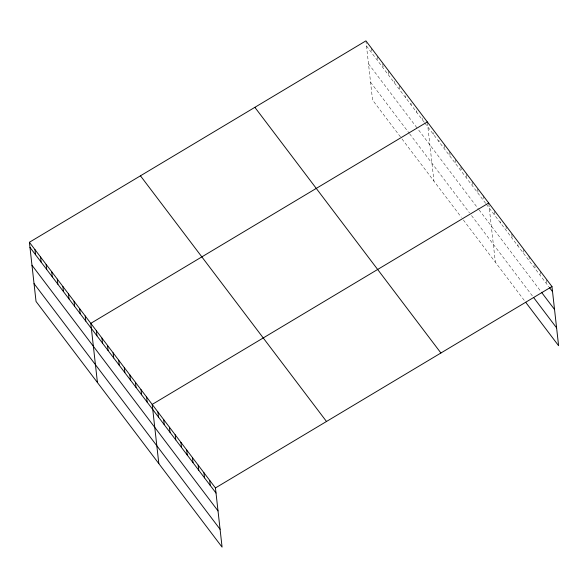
<?xml version="1.0" encoding="UTF-8"?>
<svg xmlns="http://www.w3.org/2000/svg" width="588" height="588" viewBox="0 0 588 588"><rect width="100%" height="100%" fill="white"/><g stroke="black" fill="none" stroke-linecap="round" stroke-linejoin="round"><path stroke-width="0.44" stroke-dasharray="2.94 2.21" d="M366.493 45.982L424.338 122.363M424.845 123.032L485.732 203.426M486.239 204.102L548.876 286.812M368.492 63.827L417.708 128.816M418.73 130.154L478.595 209.218M479.102 209.887L540.945 291.545M370.558 82.21L409.116 133.131M409.623 133.799L469.496 212.863M471.525 215.539L533.073 296.815M400.465 136.908L372.557 100.056L366.015 41.719M401.986 138.922L461.352 217.31M463.381 219.986L525.143 301.541M546.303 279.792L546.781 284.048M540.46 271.347L541.034 276.456M534.808 264.607L535.286 268.863M528.957 256.162L529.531 261.27M523.305 249.422L523.783 253.678M517.844 244.38L518.035 246.085M511.803 234.23L512.28 238.493M505.959 225.785L506.533 230.9M500.586 221.602L500.778 223.308M494.552 211.452L495.03 215.715M488.804 203.86L495.346 262.197M483.123 195.635L483.696 200.751M477.64 189.123L478.118 193.379M472.061 181.751L472.539 186.006M466.475 174.379L466.953 178.642M460.896 167.007L461.374 171.27M455.318 159.642L455.796 163.898M449.732 152.27L450.21 156.526M444.153 144.898L444.631 149.161M438.861 140.084L439.052 141.789M433.275 132.719L433.466 134.417M427.41 122.789L433.951 181.126M422.118 117.975L422.309 119.68M416.532 110.603L416.723 112.308M410.953 103.238L411.144 104.936M405.367 95.866L405.558 97.571M399.502 85.944L399.98 90.199M394.21 81.129L394.401 82.827M388.337 71.199L388.815 75.462M382.759 63.827L383.236 68.09M377.18 56.463L377.658 60.718M371.498 48.238L372.072 53.354"/><path stroke-width="0.88" d="M29.4 242.278L215.443 487.944L222.08 547.134L36.037 301.468L29.4 242.278L365.92 40.866L551.963 286.532L558.6 345.722L525.665 302.232M427.314 121.936L90.795 323.349L97.432 382.538M488.709 203.007L152.189 404.412L158.826 463.609M215.443 487.944L551.963 286.532M549.398 287.503L552.536 291.648M541.467 292.236L554.535 309.494M533.595 297.506L556.601 327.876M254.869 107.332L440.912 352.998M140.451 175.812L326.494 421.478M29.973 247.386L216.016 493.053M31.973 265.232L218.016 510.899M34.038 283.622L220.081 529.288M209.688 480.345L210.261 485.46M203.94 472.752L204.514 477.868M198.193 465.159L198.766 470.275M192.438 457.567L193.011 462.683M186.69 449.974L187.263 455.083M180.935 442.382L181.508 447.49M175.187 434.789L175.761 439.897M169.44 427.197L170.013 432.305M163.684 419.604L164.258 424.712M157.937 412.012L158.51 417.12M146.603 397.047L147.176 402.155M141.024 389.675L141.598 394.783M135.446 382.303L136.019 387.418M129.86 374.938L130.433 380.046M124.281 367.566L124.854 372.674M118.703 360.194L119.276 365.31M113.117 352.822L113.69 357.938M107.538 345.457L108.111 350.566M101.959 338.085L102.532 343.194M96.373 330.713L96.947 335.829M85.209 315.976L85.782 321.085M79.63 308.604L80.203 313.72M74.051 301.232L74.625 306.348M68.465 293.868L69.039 298.976M62.887 286.496L63.46 291.604M57.308 279.124L57.881 284.239M51.722 271.759L52.295 276.867M46.143 264.387L46.717 269.495M40.565 257.015L41.138 262.13M34.979 249.643L35.552 254.758"/></g></svg>
